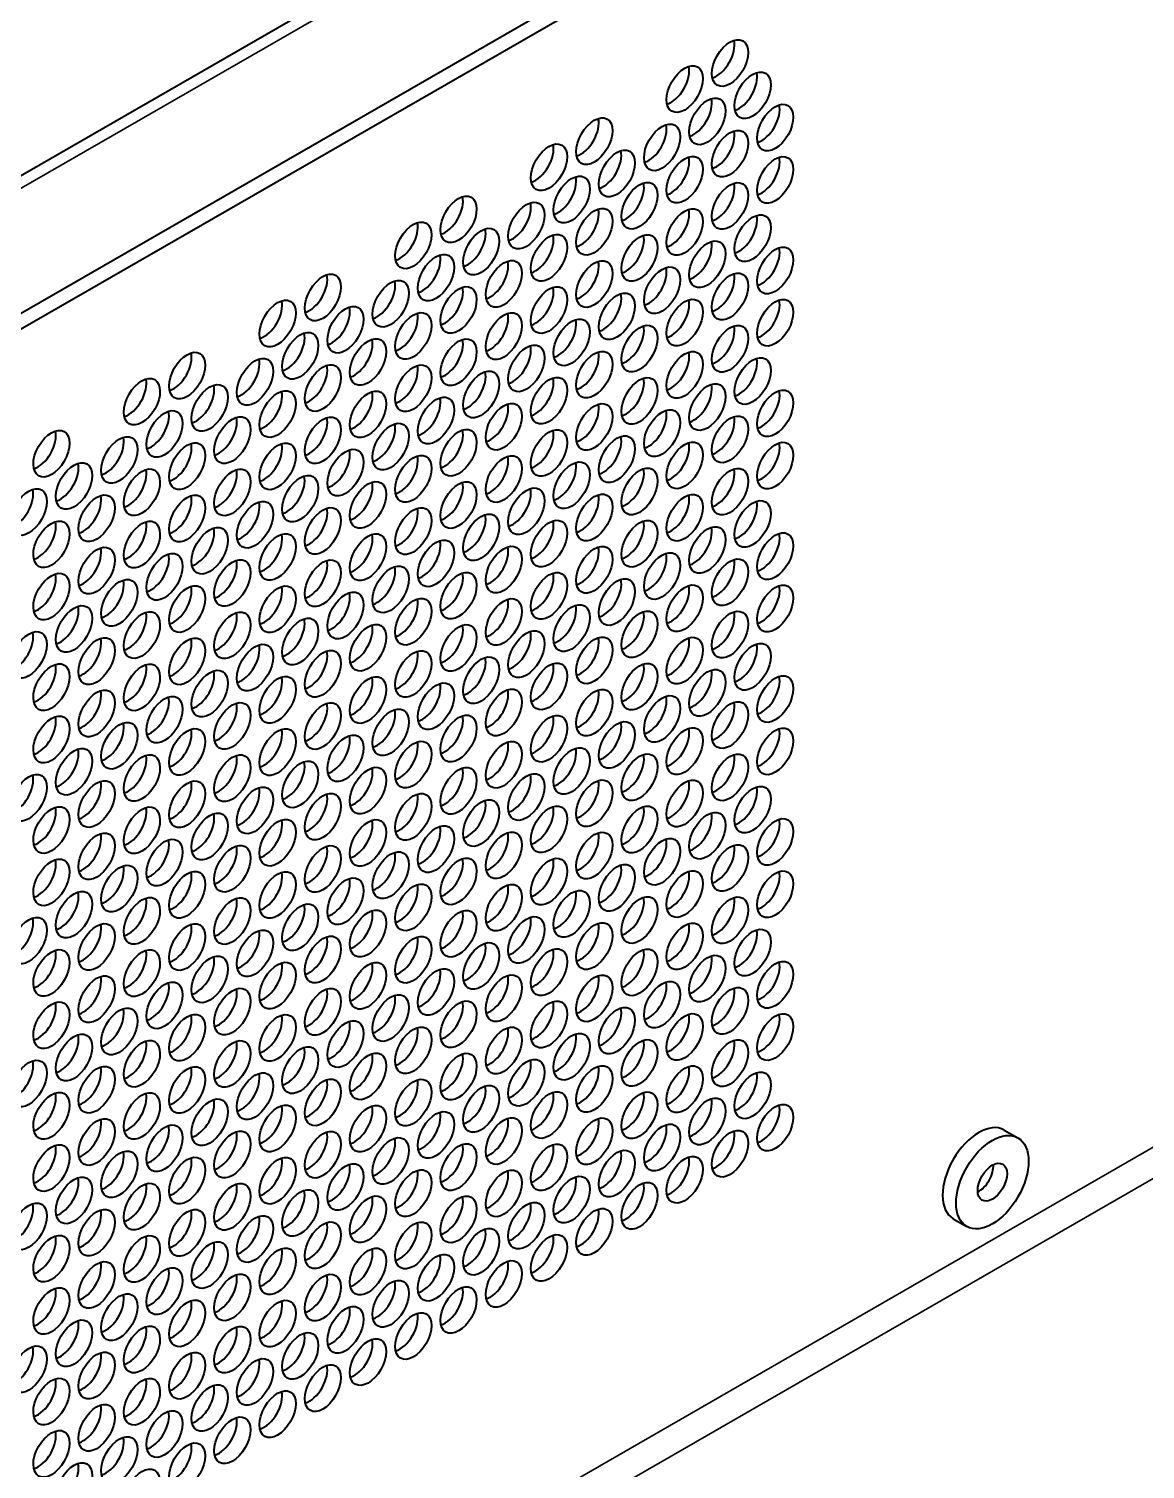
# Model space of a CAD drawing. Header units: millimetres. Extents: x 0 to 1682, y 0 to 1188.
# Drawn here: x 1259 to 1308.8, y 982.1 to 1046.4 of the extents above; entities that cross this region are included whole.
import ezdxf

# ---------------------------------------------------------------- set-up
doc = ezdxf.new("R2010")
doc.units = ezdxf.units.MM
doc.header["$LTSCALE"] = 2
doc.layers.add('가시적인 것(ISO)', color=3, linetype='Continuous', lineweight=40)
doc.layers.add('가시적인 좁은 것(ISO)', color=3, linetype='Continuous', lineweight=35)

msp = doc.modelspace()

# ---------------------------------------------------------------- linework, layer by layer
at = {"layer": '가시적인 것(ISO)'}
for p, q in [((1224.1924, 1020.0203), (1378.1397, 1108.6726)), ((1383.8439, 1105.7964), (1229.8967, 1017.144)), ((1383.8439, 1105.0956), (1229.8967, 1016.4433)), ((1302.5561, 997.2175), (1303.1622, 996.8685)), ((1300.2748, 993.256), (1300.8809, 992.9069))]:
    msp.add_line(p, q, dxfattribs=at)
for centre, major_axis in [((1290.3038, 1044.8749), (-0.5703, -0.9904)), ((1288.2835, 1043.7115), (-0.5703, -0.9904)), ((1291.3139, 1043.4338), (-0.5703, -0.9904)), ((1289.2936, 1042.2704), (-0.5703, -0.9904)), ((1292.3241, 1041.9927), (-0.5703, -0.9904)), ((1284.2428, 1041.3847), (-0.5703, -0.9904)), ((1287.2734, 1041.107), (-0.5703, -0.9904)), ((1290.3038, 1040.8292), (-0.5703, -0.9904)), ((1282.2226, 1040.2213), (-0.5703, -0.9904)), ((1285.253, 1039.9435), (-0.5703, -0.9904)), ((1288.2835, 1039.6659), (-0.5703, -0.9904)), ((1292.3241, 1039.6568), (-0.5703, -0.9904)), ((1283.2327, 1038.7801), (-0.5703, -0.9904)), ((1278.1819, 1037.8944), (-0.5703, -0.9904)), ((1286.2631, 1038.5024), (-0.5703, -0.9904)), ((1290.3038, 1038.4934), (-0.5703, -0.9904)), ((1281.2125, 1037.6168), (-0.5703, -0.9904)), ((1284.2428, 1037.339), (-0.5703, -0.9904)), ((1288.2835, 1037.33), (-0.5703, -0.9904)), ((1276.1617, 1036.7311), (-0.5703, -0.9904)), ((1291.3139, 1037.0522), (-0.5703, -0.9904)), ((1279.192, 1036.4533), (-0.5703, -0.9904)), ((1282.2226, 1036.1756), (-0.5703, -0.9904)), ((1286.2631, 1036.1666), (-0.5703, -0.9904)), ((1289.2936, 1035.8889), (-0.5703, -0.9904)), ((1292.3241, 1035.6111), (-0.5703, -0.9904)), ((1277.1718, 1035.2899), (-0.5703, -0.9904)), ((1280.2022, 1035.0122), (-0.5703, -0.9904)), ((1284.2428, 1035.0031), (-0.5703, -0.9904)), ((1287.2734, 1034.7255), (-0.5703, -0.9904)), ((1272.121, 1034.4042), (-0.5703, -0.9904)), ((1275.1516, 1034.1265), (-0.5703, -0.9904)), ((1290.3038, 1034.4477), (-0.5703, -0.9904)), ((1278.1819, 1033.8487), (-0.5703, -0.9904)), ((1282.2226, 1033.8398), (-0.5703, -0.9904)), ((1285.253, 1033.562), (-0.5703, -0.9904)), ((1270.1008, 1033.2408), (-0.5703, -0.9904)), ((1273.1311, 1032.963), (-0.5703, -0.9904)), ((1288.2835, 1033.2843), (-0.5703, -0.9904)), ((1292.3241, 1033.2753), (-0.5703, -0.9904)), ((1276.1617, 1032.6854), (-0.5703, -0.9904)), ((1280.2022, 1032.6763), (-0.5703, -0.9904)), ((1283.2327, 1032.3986), (-0.5703, -0.9904)), ((1286.2631, 1032.1209), (-0.5703, -0.9904)), ((1290.3038, 1032.1119), (-0.5703, -0.9904)), ((1271.1109, 1031.7996), (-0.5703, -0.9904)), ((1274.1413, 1031.5219), (-0.5703, -0.9904)), ((1278.1819, 1031.5129), (-0.5703, -0.9904)), ((1266.0601, 1030.9139), (-0.5703, -0.9904)), ((1281.2125, 1031.2352), (-0.5703, -0.9904)), ((1284.2428, 1030.9575), (-0.5703, -0.9904)), ((1288.2835, 1030.9485), (-0.5703, -0.9904)), ((1269.0906, 1030.6363), (-0.5703, -0.9904)), ((1272.121, 1030.3585), (-0.5703, -0.9904)), ((1276.1617, 1030.3495), (-0.5703, -0.9904)), ((1291.3139, 1030.6707), (-0.5703, -0.9904)), ((1264.0399, 1029.7506), (-0.5703, -0.9904)), ((1279.192, 1030.0717), (-0.5703, -0.9904)), ((1282.2226, 1029.7941), (-0.5703, -0.9904)), ((1286.2631, 1029.785), (-0.5703, -0.9904)), ((1289.2936, 1029.5073), (-0.5703, -0.9904)), ((1267.0702, 1029.4728), (-0.5703, -0.9904)), ((1270.1008, 1029.1951), (-0.5703, -0.9904)), ((1274.1413, 1029.1861), (-0.5703, -0.9904)), ((1277.1718, 1028.9084), (-0.5703, -0.9904)), ((1292.3241, 1029.2296), (-0.5703, -0.9904)), ((1265.05, 1028.3094), (-0.5703, -0.9904)), ((1280.2022, 1028.6306), (-0.5703, -0.9904)), ((1284.2428, 1028.6216), (-0.5703, -0.9904)), ((1287.2734, 1028.3439), (-0.5703, -0.9904)), ((1268.0804, 1028.0317), (-0.5703, -0.9904)), ((1272.121, 1028.0226), (-0.5703, -0.9904)), ((1275.1516, 1027.745), (-0.5703, -0.9904)), ((1290.3038, 1028.0662), (-0.5703, -0.9904)), ((1259.9992, 1027.4237), (-0.5703, -0.9904)), ((1263.0297, 1027.146), (-0.5703, -0.9904)), ((1278.1819, 1027.4672), (-0.5703, -0.9904)), ((1282.2226, 1027.4582), (-0.5703, -0.9904)), ((1285.253, 1027.1804), (-0.5703, -0.9904)), ((1266.0601, 1026.8682), (-0.5703, -0.9904)), ((1270.1008, 1026.8593), (-0.5703, -0.9904)), ((1273.1311, 1026.5815), (-0.5703, -0.9904)), ((1276.1617, 1026.3038), (-0.5703, -0.9904)), ((1280.2022, 1026.2948), (-0.5703, -0.9904)), ((1288.2835, 1026.9028), (-0.5703, -0.9904)), ((1292.3241, 1026.8937), (-0.5703, -0.9904)), ((1261.0093, 1025.9825), (-0.5703, -0.9904)), ((1264.0399, 1025.7049), (-0.5703, -0.9904)), ((1268.0804, 1025.6958), (-0.5703, -0.9904)), ((1283.2327, 1026.0171), (-0.5703, -0.9904)), ((1286.2631, 1025.7393), (-0.5703, -0.9904)), ((1290.3038, 1025.7303), (-0.5703, -0.9904)), ((1271.1109, 1025.4181), (-0.5703, -0.9904)), ((1274.1413, 1025.1404), (-0.5703, -0.9904)), ((1278.1819, 1025.1314), (-0.5703, -0.9904)), ((1258.9891, 1024.8191), (-0.5703, -0.9904)), ((1262.0195, 1024.5414), (-0.5703, -0.9904)), ((1266.0601, 1024.5324), (-0.5703, -0.9904)), ((1281.2125, 1024.8537), (-0.5703, -0.9904)), ((1284.2428, 1024.5759), (-0.5703, -0.9904)), ((1288.2835, 1024.5669), (-0.5703, -0.9904)), ((1269.0906, 1024.2547), (-0.5703, -0.9904)), ((1272.121, 1023.977), (-0.5703, -0.9904)), ((1276.1617, 1023.968), (-0.5703, -0.9904)), ((1291.3139, 1024.2892), (-0.5703, -0.9904)), ((1259.9992, 1023.378), (-0.5703, -0.9904)), ((1264.0399, 1023.369), (-0.5703, -0.9904)), ((1267.0702, 1023.0912), (-0.5703, -0.9904)), ((1279.192, 1023.6902), (-0.5703, -0.9904)), ((1282.2226, 1023.4125), (-0.5703, -0.9904)), ((1286.2631, 1023.4035), (-0.5703, -0.9904)), ((1289.2936, 1023.1258), (-0.5703, -0.9904)), ((1270.1008, 1022.8136), (-0.5703, -0.9904)), ((1274.1413, 1022.8045), (-0.5703, -0.9904)), ((1277.1718, 1022.5268), (-0.5703, -0.9904)), ((1292.3241, 1022.848), (-0.5703, -0.9904)), ((1262.0195, 1022.2056), (-0.5703, -0.9904)), ((1265.05, 1021.9279), (-0.5703, -0.9904)), ((1280.2022, 1022.2491), (-0.5703, -0.9904)), ((1284.2428, 1022.2401), (-0.5703, -0.9904)), ((1287.2734, 1021.9624), (-0.5703, -0.9904)), ((1268.0804, 1021.6501), (-0.5703, -0.9904)), ((1272.121, 1021.6411), (-0.5703, -0.9904)), ((1275.1516, 1021.3634), (-0.5703, -0.9904)), ((1290.3038, 1021.6846), (-0.5703, -0.9904)), ((1259.9992, 1021.0421), (-0.5703, -0.9904)), ((1263.0297, 1020.7645), (-0.5703, -0.9904)), ((1278.1819, 1021.0857), (-0.5703, -0.9904)), ((1282.2226, 1021.0767), (-0.5703, -0.9904)), ((1285.253, 1020.7989), (-0.5703, -0.9904)), ((1288.2835, 1020.5212), (-0.5703, -0.9904)), ((1292.3241, 1020.5122), (-0.5703, -0.9904)), ((1266.0601, 1020.4867), (-0.5703, -0.9904)), ((1270.1008, 1020.4777), (-0.5703, -0.9904)), ((1273.1311, 1020.2), (-0.5703, -0.9904)), ((1276.1617, 1019.9223), (-0.5703, -0.9904)), ((1280.2022, 1019.9132), (-0.5703, -0.9904)), ((1261.0093, 1019.601), (-0.5703, -0.9904)), ((1264.0399, 1019.3233), (-0.5703, -0.9904)), ((1268.0804, 1019.3143), (-0.5703, -0.9904)), ((1283.2327, 1019.6355), (-0.5703, -0.9904)), ((1286.2631, 1019.3578), (-0.5703, -0.9904)), ((1290.3038, 1019.3488), (-0.5703, -0.9904)), ((1271.1109, 1019.0366), (-0.5703, -0.9904)), ((1274.1413, 1018.7588), (-0.5703, -0.9904)), ((1278.1819, 1018.7498), (-0.5703, -0.9904)), ((1258.9891, 1018.4376), (-0.5703, -0.9904)), ((1262.0195, 1018.1599), (-0.5703, -0.9904)), ((1266.0601, 1018.1509), (-0.5703, -0.9904)), ((1281.2125, 1018.4721), (-0.5703, -0.9904)), ((1284.2428, 1018.1944), (-0.5703, -0.9904)), ((1288.2835, 1018.1854), (-0.5703, -0.9904)), ((1269.0906, 1017.8732), (-0.5703, -0.9904)), ((1272.121, 1017.5954), (-0.5703, -0.9904)), ((1276.1617, 1017.5864), (-0.5703, -0.9904)), ((1279.192, 1017.3087), (-0.5703, -0.9904)), ((1291.3139, 1017.9076), (-0.5703, -0.9904)), ((1259.9992, 1016.9965), (-0.5703, -0.9904)), ((1264.0399, 1016.9875), (-0.5703, -0.9904)), ((1267.0702, 1016.7097), (-0.5703, -0.9904)), ((1282.2226, 1017.031), (-0.5703, -0.9904)), ((1286.2631, 1017.0219), (-0.5703, -0.9904)), ((1289.2936, 1016.7442), (-0.5703, -0.9904)), ((1270.1008, 1016.432), (-0.5703, -0.9904)), ((1274.1413, 1016.423), (-0.5703, -0.9904)), ((1277.1718, 1016.1453), (-0.5703, -0.9904)), ((1292.3241, 1016.4665), (-0.5703, -0.9904)), ((1262.0195, 1015.824), (-0.5703, -0.9904)), ((1265.05, 1015.5463), (-0.5703, -0.9904)), ((1280.2022, 1015.8675), (-0.5703, -0.9904)), ((1284.2428, 1015.8585), (-0.5703, -0.9904)), ((1287.2734, 1015.5809), (-0.5703, -0.9904)), ((1268.0804, 1015.2686), (-0.5703, -0.9904)), ((1272.121, 1015.2596), (-0.5703, -0.9904)), ((1275.1516, 1014.9819), (-0.5703, -0.9904)), ((1290.3038, 1015.3031), (-0.5703, -0.9904)), ((1259.9992, 1014.6606), (-0.5703, -0.9904)), ((1263.0297, 1014.3829), (-0.5703, -0.9904)), ((1266.0601, 1014.1052), (-0.5703, -0.9904)), ((1270.1008, 1014.0962), (-0.5703, -0.9904)), ((1278.1819, 1014.7041), (-0.5703, -0.9904)), ((1282.2226, 1014.6951), (-0.5703, -0.9904)), ((1285.253, 1014.4174), (-0.5703, -0.9904)), ((1288.2835, 1014.1397), (-0.5703, -0.9904)), ((1292.3241, 1014.1307), (-0.5703, -0.9904)), ((1273.1311, 1013.8184), (-0.5703, -0.9904)), ((1276.1617, 1013.5407), (-0.5703, -0.9904)), ((1280.2022, 1013.5317), (-0.5703, -0.9904)), ((1261.0093, 1013.2195), (-0.5703, -0.9904)), ((1264.0399, 1012.9418), (-0.5703, -0.9904)), ((1268.0804, 1012.9327), (-0.5703, -0.9904)), ((1283.2327, 1013.254), (-0.5703, -0.9904)), ((1286.2631, 1012.9763), (-0.5703, -0.9904)), ((1290.3038, 1012.9672), (-0.5703, -0.9904)), ((1271.1109, 1012.655), (-0.5703, -0.9904)), ((1274.1413, 1012.3773), (-0.5703, -0.9904)), ((1278.1819, 1012.3683), (-0.5703, -0.9904)), ((1258.9891, 1012.0561), (-0.5703, -0.9904)), ((1262.0195, 1011.7783), (-0.5703, -0.9904)), ((1266.0601, 1011.7693), (-0.5703, -0.9904)), ((1269.0906, 1011.4916), (-0.5703, -0.9904)), ((1281.2125, 1012.0906), (-0.5703, -0.9904)), ((1284.2428, 1011.8128), (-0.5703, -0.9904)), ((1288.2835, 1011.8039), (-0.5703, -0.9904)), ((1291.3139, 1011.5261), (-0.5703, -0.9904)), ((1272.121, 1011.2139), (-0.5703, -0.9904)), ((1276.1617, 1011.2049), (-0.5703, -0.9904)), ((1279.192, 1010.9271), (-0.5703, -0.9904)), ((1259.9992, 1010.6149), (-0.5703, -0.9904)), ((1264.0399, 1010.6059), (-0.5703, -0.9904)), ((1267.0702, 1010.3282), (-0.5703, -0.9904)), ((1282.2226, 1010.6495), (-0.5703, -0.9904)), ((1286.2631, 1010.6404), (-0.5703, -0.9904)), ((1289.2936, 1010.3627), (-0.5703, -0.9904)), ((1270.1008, 1010.0505), (-0.5703, -0.9904)), ((1274.1413, 1010.0414), (-0.5703, -0.9904)), ((1277.1718, 1009.7637), (-0.5703, -0.9904)), ((1292.3241, 1010.085), (-0.5703, -0.9904)), ((1262.0195, 1009.4425), (-0.5703, -0.9904)), ((1265.05, 1009.1648), (-0.5703, -0.9904)), ((1280.2022, 1009.486), (-0.5703, -0.9904)), ((1284.2428, 1009.477), (-0.5703, -0.9904)), ((1287.2734, 1009.1993), (-0.5703, -0.9904)), ((1290.3038, 1008.9215), (-0.5703, -0.9904)), ((1259.9992, 1008.2791), (-0.5703, -0.9904)), ((1268.0804, 1008.887), (-0.5703, -0.9904)), ((1272.121, 1008.878), (-0.5703, -0.9904)), ((1275.1516, 1008.6004), (-0.5703, -0.9904)), ((1278.1819, 1008.3226), (-0.5703, -0.9904)), ((1282.2226, 1008.3136), (-0.5703, -0.9904)), ((1263.0297, 1008.0014), (-0.5703, -0.9904)), ((1266.0601, 1007.7236), (-0.5703, -0.9904)), ((1270.1008, 1007.7146), (-0.5703, -0.9904)), ((1285.253, 1008.0358), (-0.5703, -0.9904)), ((1288.2835, 1007.7582), (-0.5703, -0.9904)), ((1292.3241, 1007.7491), (-0.5703, -0.9904)), ((1273.1311, 1007.4369), (-0.5703, -0.9904)), ((1276.1617, 1007.1592), (-0.5703, -0.9904)), ((1280.2022, 1007.1502), (-0.5703, -0.9904)), ((1261.0093, 1006.8379), (-0.5703, -0.9904)), ((1264.0399, 1006.5602), (-0.5703, -0.9904)), ((1268.0804, 1006.5512), (-0.5703, -0.9904)), ((1283.2327, 1006.8724), (-0.5703, -0.9904)), ((1286.2631, 1006.5947), (-0.5703, -0.9904)), ((1290.3038, 1006.5857), (-0.5703, -0.9904)), ((1271.1109, 1006.2735), (-0.5703, -0.9904)), ((1274.1413, 1005.9958), (-0.5703, -0.9904)), ((1278.1819, 1005.9867), (-0.5703, -0.9904)), ((1281.2125, 1005.7091), (-0.5703, -0.9904)), ((1258.9891, 1005.6745), (-0.5703, -0.9904)), ((1262.0195, 1005.3968), (-0.5703, -0.9904)), ((1266.0601, 1005.3878), (-0.5703, -0.9904)), ((1269.0906, 1005.1101), (-0.5703, -0.9904)), ((1284.2428, 1005.4313), (-0.5703, -0.9904)), ((1288.2835, 1005.4223), (-0.5703, -0.9904)), ((1291.3139, 1005.1445), (-0.5703, -0.9904)), ((1272.121, 1004.8323), (-0.5703, -0.9904)), ((1276.1617, 1004.8234), (-0.5703, -0.9904)), ((1279.192, 1004.5456), (-0.5703, -0.9904)), ((1259.9992, 1004.2334), (-0.5703, -0.9904)), ((1264.0399, 1004.2244), (-0.5703, -0.9904)), ((1267.0702, 1003.9466), (-0.5703, -0.9904)), ((1282.2226, 1004.2679), (-0.5703, -0.9904)), ((1286.2631, 1004.2589), (-0.5703, -0.9904)), ((1289.2936, 1003.9812), (-0.5703, -0.9904)), ((1270.1008, 1003.669), (-0.5703, -0.9904)), ((1274.1413, 1003.6599), (-0.5703, -0.9904)), ((1277.1718, 1003.3822), (-0.5703, -0.9904)), ((1292.3241, 1003.7034), (-0.5703, -0.9904)), ((1262.0195, 1003.0609), (-0.5703, -0.9904)), ((1265.05, 1002.7832), (-0.5703, -0.9904)), ((1268.0804, 1002.5055), (-0.5703, -0.9904)), ((1272.121, 1002.4965), (-0.5703, -0.9904)), ((1280.2022, 1003.1045), (-0.5703, -0.9904)), ((1284.2428, 1003.0954), (-0.5703, -0.9904)), ((1287.2734, 1002.8178), (-0.5703, -0.9904)), ((1290.3038, 1002.54), (-0.5703, -0.9904)), ((1259.9992, 1001.8975), (-0.5703, -0.9904)), ((1275.1516, 1002.2188), (-0.5703, -0.9904)), ((1278.1819, 1001.941), (-0.5703, -0.9904)), ((1282.2226, 1001.9321), (-0.5703, -0.9904)), ((1263.0297, 1001.6199), (-0.5703, -0.9904)), ((1266.0601, 1001.3421), (-0.5703, -0.9904)), ((1270.1008, 1001.3331), (-0.5703, -0.9904)), ((1285.253, 1001.6543), (-0.5703, -0.9904)), ((1288.2835, 1001.3766), (-0.5703, -0.9904)), ((1292.3241, 1001.3676), (-0.5703, -0.9904)), ((1273.1311, 1001.0553), (-0.5703, -0.9904)), ((1276.1617, 1000.7777), (-0.5703, -0.9904)), ((1280.2022, 1000.7686), (-0.5703, -0.9904)), ((1261.0093, 1000.4564), (-0.5703, -0.9904)), ((1264.0399, 1000.1787), (-0.5703, -0.9904)), ((1268.0804, 1000.1697), (-0.5703, -0.9904)), ((1283.2327, 1000.4909), (-0.5703, -0.9904)), ((1286.2631, 1000.2132), (-0.5703, -0.9904)), ((1290.3038, 1000.2042), (-0.5703, -0.9904)), ((1258.9891, 999.293), (-0.5703, -0.9904)), ((1271.1109, 999.892), (-0.5703, -0.9904)), ((1274.1413, 999.6142), (-0.5703, -0.9904)), ((1278.1819, 999.6052), (-0.5703, -0.9904)), ((1281.2125, 999.3275), (-0.5703, -0.9904)), ((1262.0195, 999.0153), (-0.5703, -0.9904)), ((1266.0601, 999.0062), (-0.5703, -0.9904)), ((1269.0906, 998.7286), (-0.5703, -0.9904)), ((1284.2428, 999.0498), (-0.5703, -0.9904)), ((1288.2835, 999.0408), (-0.5703, -0.9904)), ((1291.3139, 998.763), (-0.5703, -0.9904)), ((1272.121, 998.4508), (-0.5703, -0.9904)), ((1276.1617, 998.4418), (-0.5703, -0.9904)), ((1279.192, 998.164), (-0.5703, -0.9904)), ((1259.9992, 997.8518), (-0.5703, -0.9904)), ((1264.0399, 997.8429), (-0.5703, -0.9904)), ((1267.0702, 997.5651), (-0.5703, -0.9904)), ((1282.2226, 997.8864), (-0.5703, -0.9904)), ((1286.2631, 997.8773), (-0.5703, -0.9904)), ((1289.2936, 997.5996), (-0.5703, -0.9904)), ((1270.1008, 997.2874), (-0.5703, -0.9904)), ((1274.1413, 997.2784), (-0.5703, -0.9904)), ((1277.1718, 997.0007), (-0.5703, -0.9904)), ((1280.2022, 996.7229), (-0.5703, -0.9904)), ((1284.2428, 996.7139), (-0.5703, -0.9904)), ((1292.3241, 997.3219), (-0.5703, -0.9904)), ((1262.0195, 996.6794), (-0.5703, -0.9904)), ((1265.05, 996.4017), (-0.5703, -0.9904)), ((1268.0804, 996.124), (-0.5703, -0.9904)), ((1272.121, 996.1149), (-0.5703, -0.9904)), ((1287.2734, 996.4362), (-0.5703, -0.9904)), ((1290.3038, 996.1585), (-0.5703, -0.9904)), ((1302.0216, 994.8877), (-1.1406, -1.9808)), ((1259.9992, 995.516), (-0.5703, -0.9904)), ((1275.1516, 995.8373), (-0.5703, -0.9904)), ((1278.1819, 995.5595), (-0.5703, -0.9904)), ((1282.2226, 995.5505), (-0.5703, -0.9904)), ((1263.0297, 995.2383), (-0.5703, -0.9904)), ((1266.0601, 994.9605), (-0.5703, -0.9904)), ((1270.1008, 994.9516), (-0.5703, -0.9904)), ((1285.253, 995.2728), (-0.5703, -0.9904)), ((1288.2835, 994.9951), (-0.5703, -0.9904)), ((1273.1311, 994.6738), (-0.5703, -0.9904)), ((1276.1617, 994.3961), (-0.5703, -0.9904)), ((1280.2022, 994.3871), (-0.5703, -0.9904)), ((1302.0216, 994.8877), (-0.4622, -0.8027)), ((1261.0093, 994.0748), (-0.5703, -0.9904)), ((1264.0399, 993.7972), (-0.5703, -0.9904)), ((1268.0804, 993.7881), (-0.5703, -0.9904)), ((1271.1109, 993.5104), (-0.5703, -0.9904)), ((1283.2327, 994.1094), (-0.5703, -0.9904)), ((1286.2631, 993.8316), (-0.5703, -0.9904)), ((1258.9891, 992.9115), (-0.5703, -0.9904)), ((1274.1413, 993.2327), (-0.5703, -0.9904)), ((1278.1819, 993.2237), (-0.5703, -0.9904)), ((1281.2125, 992.946), (-0.5703, -0.9904)), ((1262.0195, 992.6337), (-0.5703, -0.9904)), ((1266.0601, 992.6247), (-0.5703, -0.9904)), ((1269.0906, 992.347), (-0.5703, -0.9904)), ((1284.2428, 992.6682), (-0.5703, -0.9904)), ((1272.121, 992.0693), (-0.5703, -0.9904)), ((1276.1617, 992.0603), (-0.5703, -0.9904)), ((1279.192, 991.7825), (-0.5703, -0.9904)), ((1259.9992, 991.4703), (-0.5703, -0.9904)), ((1264.0399, 991.4613), (-0.5703, -0.9904)), ((1267.0702, 991.1835), (-0.5703, -0.9904)), ((1270.1008, 990.9059), (-0.5703, -0.9904)), ((1282.2226, 991.5048), (-0.5703, -0.9904)), ((1262.0195, 990.2979), (-0.5703, -0.9904)), ((1274.1413, 990.8968), (-0.5703, -0.9904)), ((1277.1718, 990.6191), (-0.5703, -0.9904)), ((1280.2022, 990.3414), (-0.5703, -0.9904)), ((1265.05, 990.0202), (-0.5703, -0.9904)), ((1268.0804, 989.7424), (-0.5703, -0.9904)), ((1272.121, 989.7334), (-0.5703, -0.9904)), ((1259.9992, 989.1345), (-0.5703, -0.9904)), ((1275.1516, 989.4557), (-0.5703, -0.9904)), ((1278.1819, 989.178), (-0.5703, -0.9904)), ((1263.0297, 988.8568), (-0.5703, -0.9904)), ((1266.0601, 988.579), (-0.5703, -0.9904)), ((1270.1008, 988.57), (-0.5703, -0.9904)), ((1261.0093, 987.6933), (-0.5703, -0.9904)), ((1273.1311, 988.2923), (-0.5703, -0.9904)), ((1276.1617, 988.0146), (-0.5703, -0.9904)), ((1264.0399, 987.4156), (-0.5703, -0.9904)), ((1268.0804, 987.4066), (-0.5703, -0.9904)), ((1271.1109, 987.1289), (-0.5703, -0.9904)), ((1258.9891, 986.5299), (-0.5703, -0.9904)), ((1274.1413, 986.8511), (-0.5703, -0.9904)), ((1262.0195, 986.2522), (-0.5703, -0.9904)), ((1266.0601, 986.2432), (-0.5703, -0.9904)), ((1269.0906, 985.9655), (-0.5703, -0.9904)), ((1272.121, 985.6877), (-0.5703, -0.9904)), ((1259.9992, 985.0888), (-0.5703, -0.9904)), ((1264.0399, 985.0798), (-0.5703, -0.9904)), ((1267.0702, 984.802), (-0.5703, -0.9904)), ((1270.1008, 984.5243), (-0.5703, -0.9904)), ((1262.0195, 983.9163), (-0.5703, -0.9904)), ((1265.05, 983.6386), (-0.5703, -0.9904)), ((1268.0804, 983.3609), (-0.5703, -0.9904)), ((1259.9992, 982.7529), (-0.5703, -0.9904)), ((1263.0297, 982.4752), (-0.5703, -0.9904)), ((1266.0601, 982.1975), (-0.5703, -0.9904)), ((1261.0093, 981.3118), (-0.5703, -0.9904)), ((1264.0399, 981.0341), (-0.5703, -0.9904))]:
    msp.add_ellipse(centre, major_axis=major_axis, ratio=0.5780931, dxfattribs=at)
for centre, major_axis, start_param, end_param in [((1289.6977, 1045.224), (0.5703, 0.9904), 3.6993769, 5.7254011), ((1287.6774, 1044.0606), (0.5703, 0.9904), 3.6993769, 5.7254011), ((1290.7078, 1043.7828), (0.5703, 0.9904), 3.6993769, 5.7254011), ((1288.6875, 1042.6194), (0.5703, 0.9904), 3.6993769, 5.7254011), ((1291.718, 1042.3417), (0.5703, 0.9904), 3.6993769, 5.7254011), ((1283.6368, 1041.7337), (0.5703, 0.9904), 3.6993769, 5.7254011), ((1286.6673, 1041.456), (0.5703, 0.9904), 3.6993769, 5.7254011), ((1289.6977, 1041.1783), (0.5703, 0.9904), 3.6993769, 5.7254011), ((1281.6165, 1040.5703), (0.5703, 0.9904), 3.6993769, 5.7254011), ((1284.6469, 1040.2926), (0.5703, 0.9904), 3.6993769, 5.7254011), ((1287.6774, 1040.0149), (0.5703, 0.9904), 3.6993769, 5.7254011), ((1291.718, 1040.0058), (0.5703, 0.9904), 3.6993769, 5.7254011), ((1282.6266, 1039.1292), (0.5703, 0.9904), 3.6993769, 5.7254011), ((1285.6571, 1038.8514), (0.5703, 0.9904), 3.6993769, 5.7254011), ((1289.6977, 1038.8424), (0.5703, 0.9904), 3.6993769, 5.7254011), ((1277.5758, 1038.2435), (0.5703, 0.9904), 3.6993769, 5.7254011), ((1280.6064, 1037.9658), (0.5703, 0.9904), 3.6993769, 5.7254011), ((1283.6368, 1037.688), (0.5703, 0.9904), 3.6993769, 5.7254011), ((1287.6774, 1037.679), (0.5703, 0.9904), 3.6993769, 5.7254011), ((1290.7078, 1037.4013), (0.5703, 0.9904), 3.6993769, 5.7254011), ((1275.5556, 1037.0801), (0.5703, 0.9904), 3.6993769, 5.7254011), ((1278.586, 1036.8023), (0.5703, 0.9904), 3.6993769, 5.7254011), ((1281.6165, 1036.5246), (0.5703, 0.9904), 3.6993769, 5.7254011), ((1285.6571, 1036.5156), (0.5703, 0.9904), 3.6993769, 5.7254011), ((1288.6875, 1036.2379), (0.5703, 0.9904), 3.6993769, 5.7254011), ((1291.718, 1035.9601), (0.5703, 0.9904), 3.6993769, 5.7254011), ((1276.5657, 1035.6389), (0.5703, 0.9904), 3.6993769, 5.7254011), ((1279.5961, 1035.3612), (0.5703, 0.9904), 3.6993769, 5.7254011), ((1283.6368, 1035.3522), (0.5703, 0.9904), 3.6993769, 5.7254011), ((1271.5149, 1034.7532), (0.5703, 0.9904), 3.6993769, 5.7254011), ((1286.6673, 1035.0745), (0.5703, 0.9904), 3.6993769, 5.7254011), ((1289.6977, 1034.7967), (0.5703, 0.9904), 3.6993769, 5.7254011), ((1274.5455, 1034.4755), (0.5703, 0.9904), 3.6993769, 5.7254011), ((1277.5758, 1034.1978), (0.5703, 0.9904), 3.6993769, 5.7254011), ((1281.6165, 1034.1888), (0.5703, 0.9904), 3.6993769, 5.7254011), ((1284.6469, 1033.911), (0.5703, 0.9904), 3.6993769, 5.7254011), ((1269.4947, 1033.5898), (0.5703, 0.9904), 3.6993769, 5.7254011), ((1272.525, 1033.3121), (0.5703, 0.9904), 3.6993769, 5.7254011), ((1287.6774, 1033.6333), (0.5703, 0.9904), 3.6993769, 5.7254011), ((1291.718, 1033.6243), (0.5703, 0.9904), 3.6993769, 5.7254011), ((1275.5556, 1033.0344), (0.5703, 0.9904), 3.6993769, 5.7254011), ((1279.5961, 1033.0253), (0.5703, 0.9904), 3.6993769, 5.7254011), ((1282.6266, 1032.7476), (0.5703, 0.9904), 3.6993769, 5.7254011), ((1270.5048, 1032.1487), (0.5703, 0.9904), 3.6993769, 5.7254011), ((1285.6571, 1032.4699), (0.5703, 0.9904), 3.6993769, 5.7254011), ((1289.6977, 1032.4609), (0.5703, 0.9904), 3.6993769, 5.7254011), ((1273.5352, 1031.8709), (0.5703, 0.9904), 3.6993769, 5.7254011), ((1277.5758, 1031.8619), (0.5703, 0.9904), 3.6993769, 5.7254011), ((1280.6064, 1031.5842), (0.5703, 0.9904), 3.6993769, 5.7254011), ((1283.6368, 1031.3065), (0.5703, 0.9904), 3.6993769, 5.7254011), ((1265.454, 1031.263), (0.5703, 0.9904), 3.6993769, 5.7254011), ((1268.4846, 1030.9853), (0.5703, 0.9904), 3.6993769, 5.7254011), ((1271.5149, 1030.7075), (0.5703, 0.9904), 3.6993769, 5.7254011), ((1275.5556, 1030.6985), (0.5703, 0.9904), 3.6993769, 5.7254011), ((1287.6774, 1031.2975), (0.5703, 0.9904), 3.6993769, 5.7254011), ((1290.7078, 1031.0197), (0.5703, 0.9904), 3.6993769, 5.7254011), ((1263.4338, 1030.0996), (0.5703, 0.9904), 3.6993769, 5.7254011), ((1278.586, 1030.4208), (0.5703, 0.9904), 3.6993769, 5.7254011), ((1281.6165, 1030.1431), (0.5703, 0.9904), 3.6993769, 5.7254011), ((1285.6571, 1030.134), (0.5703, 0.9904), 3.6993769, 5.7254011), ((1266.4641, 1029.8218), (0.5703, 0.9904), 3.6993769, 5.7254011), ((1269.4947, 1029.5441), (0.5703, 0.9904), 3.6993769, 5.7254011), ((1273.5352, 1029.5351), (0.5703, 0.9904), 3.6993769, 5.7254011), ((1288.6875, 1029.8563), (0.5703, 0.9904), 3.6993769, 5.7254011), ((1291.718, 1029.5786), (0.5703, 0.9904), 3.6993769, 5.7254011), ((1276.5657, 1029.2574), (0.5703, 0.9904), 3.6993769, 5.7254011), ((1279.5961, 1028.9796), (0.5703, 0.9904), 3.6993769, 5.7254011), ((1283.6368, 1028.9706), (0.5703, 0.9904), 3.6993769, 5.7254011), ((1264.4439, 1028.6584), (0.5703, 0.9904), 3.6993769, 5.7254011), ((1267.4743, 1028.3807), (0.5703, 0.9904), 3.6993769, 5.7254011), ((1271.5149, 1028.3717), (0.5703, 0.9904), 3.6993769, 5.7254011), ((1274.5455, 1028.094), (0.5703, 0.9904), 3.6993769, 5.7254011), ((1286.6673, 1028.693), (0.5703, 0.9904), 3.6993769, 5.7254011), ((1289.6977, 1028.4152), (0.5703, 0.9904), 3.6993769, 5.7254011), ((1259.3931, 1027.7727), (0.5703, 0.9904), 3.6993769, 5.7254011), ((1262.4236, 1027.495), (0.5703, 0.9904), 3.6993769, 5.7254011), ((1277.5758, 1027.8162), (0.5703, 0.9904), 3.6993769, 5.7254011), ((1281.6165, 1027.8072), (0.5703, 0.9904), 3.6993769, 5.7254011), ((1284.6469, 1027.5295), (0.5703, 0.9904), 3.6993769, 5.7254011), ((1265.454, 1027.2173), (0.5703, 0.9904), 3.6993769, 5.7254011), ((1269.4947, 1027.2083), (0.5703, 0.9904), 3.6993769, 5.7254011), ((1272.525, 1026.9305), (0.5703, 0.9904), 3.6993769, 5.7254011), ((1287.6774, 1027.2518), (0.5703, 0.9904), 3.6993769, 5.7254011), ((1291.718, 1027.2428), (0.5703, 0.9904), 3.6993769, 5.7254011), ((1260.4032, 1026.3316), (0.5703, 0.9904), 3.6993769, 5.7254011), ((1275.5556, 1026.6528), (0.5703, 0.9904), 3.6993769, 5.7254011), ((1279.5961, 1026.6438), (0.5703, 0.9904), 3.6993769, 5.7254011), ((1282.6266, 1026.3661), (0.5703, 0.9904), 3.6993769, 5.7254011), ((1263.4338, 1026.0539), (0.5703, 0.9904), 3.6993769, 5.7254011), ((1267.4743, 1026.0448), (0.5703, 0.9904), 3.6993769, 5.7254011), ((1270.5048, 1025.7671), (0.5703, 0.9904), 3.6993769, 5.7254011), ((1285.6571, 1026.0884), (0.5703, 0.9904), 3.6993769, 5.7254011), ((1289.6977, 1026.0793), (0.5703, 0.9904), 3.6993769, 5.7254011), ((1258.383, 1025.1682), (0.5703, 0.9904), 3.6993769, 5.7254011), ((1261.4134, 1024.8904), (0.5703, 0.9904), 3.6993769, 5.7254011), ((1265.454, 1024.8814), (0.5703, 0.9904), 3.6993769, 5.7254011), ((1273.5352, 1025.4894), (0.5703, 0.9904), 3.6993769, 5.7254011), ((1277.5758, 1025.4804), (0.5703, 0.9904), 3.6993769, 5.7254011), ((1280.6064, 1025.2027), (0.5703, 0.9904), 3.6993769, 5.7254011), ((1283.6368, 1024.9249), (0.5703, 0.9904), 3.6993769, 5.7254011), ((1287.6774, 1024.916), (0.5703, 0.9904), 3.6993769, 5.7254011), ((1268.4846, 1024.6038), (0.5703, 0.9904), 3.6993769, 5.7254011), ((1271.5149, 1024.326), (0.5703, 0.9904), 3.6993769, 5.7254011), ((1275.5556, 1024.317), (0.5703, 0.9904), 3.6993769, 5.7254011), ((1290.7078, 1024.6382), (0.5703, 0.9904), 3.6993769, 5.7254011), ((1259.3931, 1023.727), (0.5703, 0.9904), 3.6993769, 5.7254011), ((1263.4338, 1023.718), (0.5703, 0.9904), 3.6993769, 5.7254011), ((1278.586, 1024.0392), (0.5703, 0.9904), 3.6993769, 5.7254011), ((1281.6165, 1023.7616), (0.5703, 0.9904), 3.6993769, 5.7254011), ((1285.6571, 1023.7525), (0.5703, 0.9904), 3.6993769, 5.7254011), ((1266.4641, 1023.4403), (0.5703, 0.9904), 3.6993769, 5.7254011), ((1269.4947, 1023.1626), (0.5703, 0.9904), 3.6993769, 5.7254011), ((1273.5352, 1023.1535), (0.5703, 0.9904), 3.6993769, 5.7254011), ((1288.6875, 1023.4748), (0.5703, 0.9904), 3.6993769, 5.7254011), ((1291.718, 1023.1971), (0.5703, 0.9904), 3.6993769, 5.7254011), ((1261.4134, 1022.5546), (0.5703, 0.9904), 3.6993769, 5.7254011), ((1276.5657, 1022.8758), (0.5703, 0.9904), 3.6993769, 5.7254011), ((1279.5961, 1022.5981), (0.5703, 0.9904), 3.6993769, 5.7254011), ((1283.6368, 1022.5891), (0.5703, 0.9904), 3.6993769, 5.7254011), ((1286.6673, 1022.3114), (0.5703, 0.9904), 3.6993769, 5.7254011), ((1264.4439, 1022.2769), (0.5703, 0.9904), 3.6993769, 5.7254011), ((1267.4743, 1021.9991), (0.5703, 0.9904), 3.6993769, 5.7254011), ((1271.5149, 1021.9901), (0.5703, 0.9904), 3.6993769, 5.7254011), ((1274.5455, 1021.7125), (0.5703, 0.9904), 3.6993769, 5.7254011), ((1289.6977, 1022.0336), (0.5703, 0.9904), 3.6993769, 5.7254011), ((1259.3931, 1021.3912), (0.5703, 0.9904), 3.6993769, 5.7254011), ((1262.4236, 1021.1135), (0.5703, 0.9904), 3.6993769, 5.7254011), ((1277.5758, 1021.4347), (0.5703, 0.9904), 3.6993769, 5.7254011), ((1281.6165, 1021.4257), (0.5703, 0.9904), 3.6993769, 5.7254011), ((1284.6469, 1021.1479), (0.5703, 0.9904), 3.6993769, 5.7254011), ((1265.454, 1020.8357), (0.5703, 0.9904), 3.6993769, 5.7254011), ((1269.4947, 1020.8267), (0.5703, 0.9904), 3.6993769, 5.7254011), ((1272.525, 1020.549), (0.5703, 0.9904), 3.6993769, 5.7254011), ((1287.6774, 1020.8703), (0.5703, 0.9904), 3.6993769, 5.7254011), ((1291.718, 1020.8612), (0.5703, 0.9904), 3.6993769, 5.7254011), ((1260.4032, 1019.95), (0.5703, 0.9904), 3.6993769, 5.7254011), ((1275.5556, 1020.2713), (0.5703, 0.9904), 3.6993769, 5.7254011), ((1279.5961, 1020.2623), (0.5703, 0.9904), 3.6993769, 5.7254011), ((1282.6266, 1019.9846), (0.5703, 0.9904), 3.6993769, 5.7254011), ((1263.4338, 1019.6723), (0.5703, 0.9904), 3.6993769, 5.7254011), ((1267.4743, 1019.6633), (0.5703, 0.9904), 3.6993769, 5.7254011), ((1270.5048, 1019.3856), (0.5703, 0.9904), 3.6993769, 5.7254011), ((1273.5352, 1019.1079), (0.5703, 0.9904), 3.6993769, 5.7254011), ((1277.5758, 1019.0988), (0.5703, 0.9904), 3.6993769, 5.7254011), ((1285.6571, 1019.7068), (0.5703, 0.9904), 3.6993769, 5.7254011), ((1289.6977, 1019.6978), (0.5703, 0.9904), 3.6993769, 5.7254011), ((1258.383, 1018.7866), (0.5703, 0.9904), 3.6993769, 5.7254011), ((1261.4134, 1018.5089), (0.5703, 0.9904), 3.6993769, 5.7254011), ((1265.454, 1018.4999), (0.5703, 0.9904), 3.6993769, 5.7254011), ((1280.6064, 1018.8212), (0.5703, 0.9904), 3.6993769, 5.7254011), ((1283.6368, 1018.5434), (0.5703, 0.9904), 3.6993769, 5.7254011), ((1287.6774, 1018.5344), (0.5703, 0.9904), 3.6993769, 5.7254011), ((1268.4846, 1018.2222), (0.5703, 0.9904), 3.6993769, 5.7254011), ((1271.5149, 1017.9444), (0.5703, 0.9904), 3.6993769, 5.7254011), ((1275.5556, 1017.9355), (0.5703, 0.9904), 3.6993769, 5.7254011), ((1290.7078, 1018.2566), (0.5703, 0.9904), 3.6993769, 5.7254011), ((1259.3931, 1017.3455), (0.5703, 0.9904), 3.6993769, 5.7254011), ((1263.4338, 1017.3365), (0.5703, 0.9904), 3.6993769, 5.7254011), ((1278.586, 1017.6577), (0.5703, 0.9904), 3.6993769, 5.7254011), ((1281.6165, 1017.38), (0.5703, 0.9904), 3.6993769, 5.7254011), ((1285.6571, 1017.371), (0.5703, 0.9904), 3.6993769, 5.7254011), ((1266.4641, 1017.0587), (0.5703, 0.9904), 3.6993769, 5.7254011), ((1269.4947, 1016.7811), (0.5703, 0.9904), 3.6993769, 5.7254011), ((1273.5352, 1016.772), (0.5703, 0.9904), 3.6993769, 5.7254011), ((1288.6875, 1017.0933), (0.5703, 0.9904), 3.6993769, 5.7254011), ((1291.718, 1016.8155), (0.5703, 0.9904), 3.6993769, 5.7254011), ((1261.4134, 1016.173), (0.5703, 0.9904), 3.6993769, 5.7254011), ((1264.4439, 1015.8953), (0.5703, 0.9904), 3.6993769, 5.7254011), ((1276.5657, 1016.4943), (0.5703, 0.9904), 3.6993769, 5.7254011), ((1279.5961, 1016.2166), (0.5703, 0.9904), 3.6993769, 5.7254011), ((1283.6368, 1016.2075), (0.5703, 0.9904), 3.6993769, 5.7254011), ((1286.6673, 1015.9299), (0.5703, 0.9904), 3.6993769, 5.7254011), ((1267.4743, 1015.6176), (0.5703, 0.9904), 3.6993769, 5.7254011), ((1271.5149, 1015.6086), (0.5703, 0.9904), 3.6993769, 5.7254011), ((1274.5455, 1015.3309), (0.5703, 0.9904), 3.6993769, 5.7254011), ((1289.6977, 1015.6521), (0.5703, 0.9904), 3.6993769, 5.7254011), ((1259.3931, 1015.0096), (0.5703, 0.9904), 3.6993769, 5.7254011), ((1262.4236, 1014.732), (0.5703, 0.9904), 3.6993769, 5.7254011), ((1277.5758, 1015.0531), (0.5703, 0.9904), 3.6993769, 5.7254011), ((1281.6165, 1015.0442), (0.5703, 0.9904), 3.6993769, 5.7254011), ((1284.6469, 1014.7664), (0.5703, 0.9904), 3.6993769, 5.7254011), ((1265.454, 1014.4542), (0.5703, 0.9904), 3.6993769, 5.7254011), ((1269.4947, 1014.4452), (0.5703, 0.9904), 3.6993769, 5.7254011), ((1272.525, 1014.1674), (0.5703, 0.9904), 3.6993769, 5.7254011), ((1287.6774, 1014.4887), (0.5703, 0.9904), 3.6993769, 5.7254011), ((1291.718, 1014.4797), (0.5703, 0.9904), 3.6993769, 5.7254011), ((1260.4032, 1013.5685), (0.5703, 0.9904), 3.6993769, 5.7254011), ((1263.4338, 1013.2908), (0.5703, 0.9904), 3.6993769, 5.7254011), ((1275.5556, 1013.8898), (0.5703, 0.9904), 3.6993769, 5.7254011), ((1279.5961, 1013.8807), (0.5703, 0.9904), 3.6993769, 5.7254011), ((1282.6266, 1013.603), (0.5703, 0.9904), 3.6993769, 5.7254011), ((1285.6571, 1013.3253), (0.5703, 0.9904), 3.6993769, 5.7254011), ((1289.6977, 1013.3163), (0.5703, 0.9904), 3.6993769, 5.7254011), ((1267.4743, 1013.2818), (0.5703, 0.9904), 3.6993769, 5.7254011), ((1270.5048, 1013.0041), (0.5703, 0.9904), 3.6993769, 5.7254011), ((1273.5352, 1012.7263), (0.5703, 0.9904), 3.6993769, 5.7254011), ((1277.5758, 1012.7173), (0.5703, 0.9904), 3.6993769, 5.7254011), ((1258.383, 1012.4051), (0.5703, 0.9904), 3.6993769, 5.7254011), ((1261.4134, 1012.1274), (0.5703, 0.9904), 3.6993769, 5.7254011), ((1265.454, 1012.1183), (0.5703, 0.9904), 3.6993769, 5.7254011), ((1280.6064, 1012.4396), (0.5703, 0.9904), 3.6993769, 5.7254011), ((1283.6368, 1012.1619), (0.5703, 0.9904), 3.6993769, 5.7254011), ((1287.6774, 1012.1529), (0.5703, 0.9904), 3.6993769, 5.7254011), ((1268.4846, 1011.8407), (0.5703, 0.9904), 3.6993769, 5.7254011), ((1271.5149, 1011.5629), (0.5703, 0.9904), 3.6993769, 5.7254011), ((1275.5556, 1011.5539), (0.5703, 0.9904), 3.6993769, 5.7254011), ((1290.7078, 1011.8751), (0.5703, 0.9904), 3.6993769, 5.7254011), ((1259.3931, 1010.9639), (0.5703, 0.9904), 3.6993769, 5.7254011), ((1263.4338, 1010.955), (0.5703, 0.9904), 3.6993769, 5.7254011), ((1278.586, 1011.2761), (0.5703, 0.9904), 3.6993769, 5.7254011), ((1281.6165, 1010.9985), (0.5703, 0.9904), 3.6993769, 5.7254011), ((1285.6571, 1010.9894), (0.5703, 0.9904), 3.6993769, 5.7254011), ((1288.6875, 1010.7117), (0.5703, 0.9904), 3.6993769, 5.7254011), ((1266.4641, 1010.6772), (0.5703, 0.9904), 3.6993769, 5.7254011), ((1269.4947, 1010.3995), (0.5703, 0.9904), 3.6993769, 5.7254011), ((1273.5352, 1010.3905), (0.5703, 0.9904), 3.6993769, 5.7254011), ((1276.5657, 1010.1128), (0.5703, 0.9904), 3.6993769, 5.7254011), ((1291.718, 1010.434), (0.5703, 0.9904), 3.6993769, 5.7254011), ((1261.4134, 1009.7915), (0.5703, 0.9904), 3.6993769, 5.7254011), ((1264.4439, 1009.5138), (0.5703, 0.9904), 3.6993769, 5.7254011), ((1279.5961, 1009.835), (0.5703, 0.9904), 3.6993769, 5.7254011), ((1283.6368, 1009.826), (0.5703, 0.9904), 3.6993769, 5.7254011), ((1286.6673, 1009.5483), (0.5703, 0.9904), 3.6993769, 5.7254011), ((1267.4743, 1009.2361), (0.5703, 0.9904), 3.6993769, 5.7254011), ((1271.5149, 1009.2271), (0.5703, 0.9904), 3.6993769, 5.7254011), ((1274.5455, 1008.9494), (0.5703, 0.9904), 3.6993769, 5.7254011), ((1289.6977, 1009.2706), (0.5703, 0.9904), 3.6993769, 5.7254011), ((1259.3931, 1008.6281), (0.5703, 0.9904), 3.6993769, 5.7254011), ((1262.4236, 1008.3504), (0.5703, 0.9904), 3.6993769, 5.7254011), ((1277.5758, 1008.6716), (0.5703, 0.9904), 3.6993769, 5.7254011), ((1281.6165, 1008.6626), (0.5703, 0.9904), 3.6993769, 5.7254011), ((1284.6469, 1008.3849), (0.5703, 0.9904), 3.6993769, 5.7254011), ((1265.454, 1008.0727), (0.5703, 0.9904), 3.6993769, 5.7254011), ((1269.4947, 1008.0637), (0.5703, 0.9904), 3.6993769, 5.7254011), ((1272.525, 1007.7859), (0.5703, 0.9904), 3.6993769, 5.7254011), ((1275.5556, 1007.5082), (0.5703, 0.9904), 3.6993769, 5.7254011), ((1279.5961, 1007.4992), (0.5703, 0.9904), 3.6993769, 5.7254011), ((1287.6774, 1008.1072), (0.5703, 0.9904), 3.6993769, 5.7254011), ((1291.718, 1008.0981), (0.5703, 0.9904), 3.6993769, 5.7254011), ((1260.4032, 1007.1869), (0.5703, 0.9904), 3.6993769, 5.7254011), ((1263.4338, 1006.9093), (0.5703, 0.9904), 3.6993769, 5.7254011), ((1267.4743, 1006.9002), (0.5703, 0.9904), 3.6993769, 5.7254011), ((1282.6266, 1007.2215), (0.5703, 0.9904), 3.6993769, 5.7254011), ((1285.6571, 1006.9437), (0.5703, 0.9904), 3.6993769, 5.7254011), ((1289.6977, 1006.9347), (0.5703, 0.9904), 3.6993769, 5.7254011), ((1270.5048, 1006.6225), (0.5703, 0.9904), 3.6993769, 5.7254011), ((1273.5352, 1006.3448), (0.5703, 0.9904), 3.6993769, 5.7254011), ((1277.5758, 1006.3358), (0.5703, 0.9904), 3.6993769, 5.7254011), ((1258.383, 1006.0236), (0.5703, 0.9904), 3.6993769, 5.7254011), ((1261.4134, 1005.7458), (0.5703, 0.9904), 3.6993769, 5.7254011), ((1265.454, 1005.7368), (0.5703, 0.9904), 3.6993769, 5.7254011), ((1280.6064, 1006.0581), (0.5703, 0.9904), 3.6993769, 5.7254011), ((1283.6368, 1005.7803), (0.5703, 0.9904), 3.6993769, 5.7254011), ((1287.6774, 1005.7713), (0.5703, 0.9904), 3.6993769, 5.7254011), ((1268.4846, 1005.4591), (0.5703, 0.9904), 3.6993769, 5.7254011), ((1271.5149, 1005.1814), (0.5703, 0.9904), 3.6993769, 5.7254011), ((1275.5556, 1005.1724), (0.5703, 0.9904), 3.6993769, 5.7254011), ((1290.7078, 1005.4936), (0.5703, 0.9904), 3.6993769, 5.7254011), ((1259.3931, 1004.5824), (0.5703, 0.9904), 3.6993769, 5.7254011), ((1263.4338, 1004.5734), (0.5703, 0.9904), 3.6993769, 5.7254011), ((1266.4641, 1004.2956), (0.5703, 0.9904), 3.6993769, 5.7254011), ((1278.586, 1004.8946), (0.5703, 0.9904), 3.6993769, 5.7254011), ((1281.6165, 1004.6169), (0.5703, 0.9904), 3.6993769, 5.7254011), ((1285.6571, 1004.6079), (0.5703, 0.9904), 3.6993769, 5.7254011), ((1288.6875, 1004.3302), (0.5703, 0.9904), 3.6993769, 5.7254011), ((1269.4947, 1004.018), (0.5703, 0.9904), 3.6993769, 5.7254011), ((1273.5352, 1004.0089), (0.5703, 0.9904), 3.6993769, 5.7254011), ((1276.5657, 1003.7312), (0.5703, 0.9904), 3.6993769, 5.7254011), ((1291.718, 1004.0524), (0.5703, 0.9904), 3.6993769, 5.7254011), ((1261.4134, 1003.41), (0.5703, 0.9904), 3.6993769, 5.7254011), ((1264.4439, 1003.1323), (0.5703, 0.9904), 3.6993769, 5.7254011), ((1279.5961, 1003.4535), (0.5703, 0.9904), 3.6993769, 5.7254011), ((1283.6368, 1003.4445), (0.5703, 0.9904), 3.6993769, 5.7254011), ((1286.6673, 1003.1668), (0.5703, 0.9904), 3.6993769, 5.7254011), ((1267.4743, 1002.8545), (0.5703, 0.9904), 3.6993769, 5.7254011), ((1271.5149, 1002.8455), (0.5703, 0.9904), 3.6993769, 5.7254011), ((1274.5455, 1002.5678), (0.5703, 0.9904), 3.6993769, 5.7254011), ((1289.6977, 1002.889), (0.5703, 0.9904), 3.6993769, 5.7254011), ((1259.3931, 1002.2466), (0.5703, 0.9904), 3.6993769, 5.7254011), ((1262.4236, 1001.9689), (0.5703, 0.9904), 3.6993769, 5.7254011), ((1277.5758, 1002.2901), (0.5703, 0.9904), 3.6993769, 5.7254011), ((1281.6165, 1002.2811), (0.5703, 0.9904), 3.6993769, 5.7254011), ((1284.6469, 1002.0033), (0.5703, 0.9904), 3.6993769, 5.7254011), ((1287.6774, 1001.7256), (0.5703, 0.9904), 3.6993769, 5.7254011), ((1291.718, 1001.7166), (0.5703, 0.9904), 3.6993769, 5.7254011), ((1265.454, 1001.6911), (0.5703, 0.9904), 3.6993769, 5.7254011), ((1269.4947, 1001.6821), (0.5703, 0.9904), 3.6993769, 5.7254011), ((1272.525, 1001.4044), (0.5703, 0.9904), 3.6993769, 5.7254011), ((1275.5556, 1001.1267), (0.5703, 0.9904), 3.6993769, 5.7254011), ((1279.5961, 1001.1176), (0.5703, 0.9904), 3.6993769, 5.7254011), ((1260.4032, 1000.8054), (0.5703, 0.9904), 3.6993769, 5.7254011), ((1263.4338, 1000.5277), (0.5703, 0.9904), 3.6993769, 5.7254011), ((1267.4743, 1000.5187), (0.5703, 0.9904), 3.6993769, 5.7254011), ((1282.6266, 1000.8399), (0.5703, 0.9904), 3.6993769, 5.7254011), ((1285.6571, 1000.5622), (0.5703, 0.9904), 3.6993769, 5.7254011), ((1289.6977, 1000.5532), (0.5703, 0.9904), 3.6993769, 5.7254011), ((1270.5048, 1000.241), (0.5703, 0.9904), 3.6993769, 5.7254011), ((1273.5352, 999.9632), (0.5703, 0.9904), 3.6993769, 5.7254011), ((1277.5758, 999.9542), (0.5703, 0.9904), 3.6993769, 5.7254011), ((1258.383, 999.642), (0.5703, 0.9904), 3.6993769, 5.7254011), ((1261.4134, 999.3643), (0.5703, 0.9904), 3.6993769, 5.7254011), ((1265.454, 999.3553), (0.5703, 0.9904), 3.6993769, 5.7254011), ((1280.6064, 999.6766), (0.5703, 0.9904), 3.6993769, 5.7254011), ((1283.6368, 999.3988), (0.5703, 0.9904), 3.6993769, 5.7254011), ((1287.6774, 999.3898), (0.5703, 0.9904), 3.6993769, 5.7254011), ((1268.4846, 999.0776), (0.5703, 0.9904), 3.6993769, 5.7254011), ((1271.5149, 998.7998), (0.5703, 0.9904), 3.6993769, 5.7254011), ((1275.5556, 998.7908), (0.5703, 0.9904), 3.6993769, 5.7254011), ((1278.586, 998.5131), (0.5703, 0.9904), 3.6993769, 5.7254011), ((1290.7078, 999.112), (0.5703, 0.9904), 3.6993769, 5.7254011), ((1259.3931, 998.2009), (0.5703, 0.9904), 3.6993769, 5.7254011), ((1263.4338, 998.1919), (0.5703, 0.9904), 3.6993769, 5.7254011), ((1266.4641, 997.9141), (0.5703, 0.9904), 3.6993769, 5.7254011), ((1281.6165, 998.2354), (0.5703, 0.9904), 3.6993769, 5.7254011), ((1285.6571, 998.2263), (0.5703, 0.9904), 3.6993769, 5.7254011), ((1288.6875, 997.9486), (0.5703, 0.9904), 3.6993769, 5.7254011), ((1269.4947, 997.6364), (0.5703, 0.9904), 3.6993769, 5.7254011), ((1273.5352, 997.6274), (0.5703, 0.9904), 3.6993769, 5.7254011), ((1276.5657, 997.3497), (0.5703, 0.9904), 3.6993769, 5.7254011), ((1291.718, 997.6709), (0.5703, 0.9904), 3.6993769, 5.7254011), ((1261.4134, 997.0284), (0.5703, 0.9904), 3.6993769, 5.7254011), ((1264.4439, 996.7507), (0.5703, 0.9904), 3.6993769, 5.7254011), ((1279.5961, 997.0719), (0.5703, 0.9904), 3.6993769, 5.7254011), ((1283.6368, 997.0629), (0.5703, 0.9904), 3.6993769, 5.7254011), ((1286.6673, 996.7853), (0.5703, 0.9904), 3.6993769, 5.7254011), ((1301.4155, 995.2367), (-1.1406, -1.9808), 3.1415927, 6.2831853), ((1267.4743, 996.473), (0.5703, 0.9904), 3.6993769, 5.7254011), ((1271.5149, 996.464), (0.5703, 0.9904), 3.6993769, 5.7254011), ((1274.5455, 996.1863), (0.5703, 0.9904), 3.6993769, 5.7254011), ((1289.6977, 996.5075), (0.5703, 0.9904), 3.6993769, 5.7254011), ((1259.3931, 995.865), (0.5703, 0.9904), 3.6993769, 5.7254011), ((1262.4236, 995.5873), (0.5703, 0.9904), 3.6993769, 5.7254011), ((1265.454, 995.3096), (0.5703, 0.9904), 3.6993769, 5.7254011), ((1269.4947, 995.3006), (0.5703, 0.9904), 3.6993769, 5.7254011), ((1277.5758, 995.9085), (0.5703, 0.9904), 3.6993769, 5.7254011), ((1281.6165, 995.8995), (0.5703, 0.9904), 3.6993769, 5.7254011), ((1284.6469, 995.6218), (0.5703, 0.9904), 3.6993769, 5.7254011), ((1287.6774, 995.3441), (0.5703, 0.9904), 3.6993769, 5.7254011), ((1272.525, 995.0228), (0.5703, 0.9904), 3.6993769, 5.7254011), ((1275.5556, 994.7451), (0.5703, 0.9904), 3.6993769, 5.7254011), ((1279.5961, 994.7361), (0.5703, 0.9904), 3.6993769, 5.7254011), ((1301.4155, 995.2367), (0.4622, 0.8027), 3.8532147, 5.5715633), ((1260.4032, 994.4239), (0.5703, 0.9904), 3.6993769, 5.7254011), ((1263.4338, 994.1462), (0.5703, 0.9904), 3.6993769, 5.7254011), ((1267.4743, 994.1371), (0.5703, 0.9904), 3.6993769, 5.7254011), ((1282.6266, 994.4584), (0.5703, 0.9904), 3.6993769, 5.7254011), ((1285.6571, 994.1807), (0.5703, 0.9904), 3.6993769, 5.7254011), ((1270.5048, 993.8594), (0.5703, 0.9904), 3.6993769, 5.7254011), ((1273.5352, 993.5817), (0.5703, 0.9904), 3.6993769, 5.7254011), ((1277.5758, 993.5727), (0.5703, 0.9904), 3.6993769, 5.7254011), ((1258.383, 993.2605), (0.5703, 0.9904), 3.6993769, 5.7254011), ((1261.4134, 992.9827), (0.5703, 0.9904), 3.6993769, 5.7254011), ((1265.454, 992.9737), (0.5703, 0.9904), 3.6993769, 5.7254011), ((1280.6064, 993.295), (0.5703, 0.9904), 3.6993769, 5.7254011), ((1283.6368, 993.0172), (0.5703, 0.9904), 3.6993769, 5.7254011), ((1268.4846, 992.6961), (0.5703, 0.9904), 3.6993769, 5.7254011), ((1271.5149, 992.4183), (0.5703, 0.9904), 3.6993769, 5.7254011), ((1275.5556, 992.4093), (0.5703, 0.9904), 3.6993769, 5.7254011), ((1278.586, 992.1315), (0.5703, 0.9904), 3.6993769, 5.7254011), ((1259.3931, 991.8193), (0.5703, 0.9904), 3.6993769, 5.7254011), ((1263.4338, 991.8103), (0.5703, 0.9904), 3.6993769, 5.7254011), ((1266.4641, 991.5326), (0.5703, 0.9904), 3.6993769, 5.7254011), ((1281.6165, 991.8539), (0.5703, 0.9904), 3.6993769, 5.7254011), ((1269.4947, 991.2549), (0.5703, 0.9904), 3.6993769, 5.7254011), ((1273.5352, 991.2459), (0.5703, 0.9904), 3.6993769, 5.7254011), ((1276.5657, 990.9681), (0.5703, 0.9904), 3.6993769, 5.7254011), ((1261.4134, 990.6469), (0.5703, 0.9904), 3.6993769, 5.7254011), ((1264.4439, 990.3692), (0.5703, 0.9904), 3.6993769, 5.7254011), ((1279.5961, 990.6904), (0.5703, 0.9904), 3.6993769, 5.7254011), ((1259.3931, 989.4835), (0.5703, 0.9904), 3.6993769, 5.7254011), ((1267.4743, 990.0915), (0.5703, 0.9904), 3.6993769, 5.7254011), ((1271.5149, 990.0824), (0.5703, 0.9904), 3.6993769, 5.7254011), ((1274.5455, 989.8048), (0.5703, 0.9904), 3.6993769, 5.7254011), ((1277.5758, 989.527), (0.5703, 0.9904), 3.6993769, 5.7254011), ((1262.4236, 989.2058), (0.5703, 0.9904), 3.6993769, 5.7254011), ((1265.454, 988.928), (0.5703, 0.9904), 3.6993769, 5.7254011), ((1269.4947, 988.9191), (0.5703, 0.9904), 3.6993769, 5.7254011), ((1272.525, 988.6413), (0.5703, 0.9904), 3.6993769, 5.7254011), ((1275.5556, 988.3636), (0.5703, 0.9904), 3.6993769, 5.7254011), ((1260.4032, 988.0423), (0.5703, 0.9904), 3.6993769, 5.7254011), ((1263.4338, 987.7647), (0.5703, 0.9904), 3.6993769, 5.7254011), ((1267.4743, 987.7556), (0.5703, 0.9904), 3.6993769, 5.7254011), ((1270.5048, 987.4779), (0.5703, 0.9904), 3.6993769, 5.7254011), ((1273.5352, 987.2002), (0.5703, 0.9904), 3.6993769, 5.7254011), ((1258.383, 986.8789), (0.5703, 0.9904), 3.6993769, 5.7254011), ((1261.4134, 986.6012), (0.5703, 0.9904), 3.6993769, 5.7254011), ((1265.454, 986.5922), (0.5703, 0.9904), 3.6993769, 5.7254011), ((1268.4846, 986.3145), (0.5703, 0.9904), 3.6993769, 5.7254011), ((1271.5149, 986.0367), (0.5703, 0.9904), 3.6993769, 5.7254011), ((1259.3931, 985.4378), (0.5703, 0.9904), 3.6993769, 5.7254011), ((1263.4338, 985.4288), (0.5703, 0.9904), 3.6993769, 5.7254011), ((1266.4641, 985.151), (0.5703, 0.9904), 3.6993769, 5.7254011), ((1269.4947, 984.8734), (0.5703, 0.9904), 3.6993769, 5.7254011), ((1261.4134, 984.2654), (0.5703, 0.9904), 3.6993769, 5.7254011), ((1264.4439, 983.9876), (0.5703, 0.9904), 3.6993769, 5.7254011), ((1267.4743, 983.7099), (0.5703, 0.9904), 3.6993769, 5.7254011), ((1259.3931, 983.1019), (0.5703, 0.9904), 3.6993769, 5.7254011), ((1262.4236, 982.8243), (0.5703, 0.9904), 3.6993769, 5.7254011), ((1265.454, 982.5465), (0.5703, 0.9904), 3.6993769, 5.7254011), ((1260.4032, 981.6608), (0.5703, 0.9904), 3.6993769, 5.7254011)]:
    msp.add_ellipse(centre, major_axis=major_axis, ratio=0.5780931, start_param=start_param, end_param=end_param, dxfattribs=at)
at = {"layer": '가시적인 좁은 것(ISO)'}
for p, q in [((1378.9952, 1108.5886), (1225.0479, 1019.9362)), ((1229.6946, 950.6653), (1378.3891, 1036.2927)), ((1378.9952, 1035.2429), (1230.3219, 949.6276))]:
    msp.add_line(p, q, dxfattribs=at)

doc.saveas('drawing.dxf')
